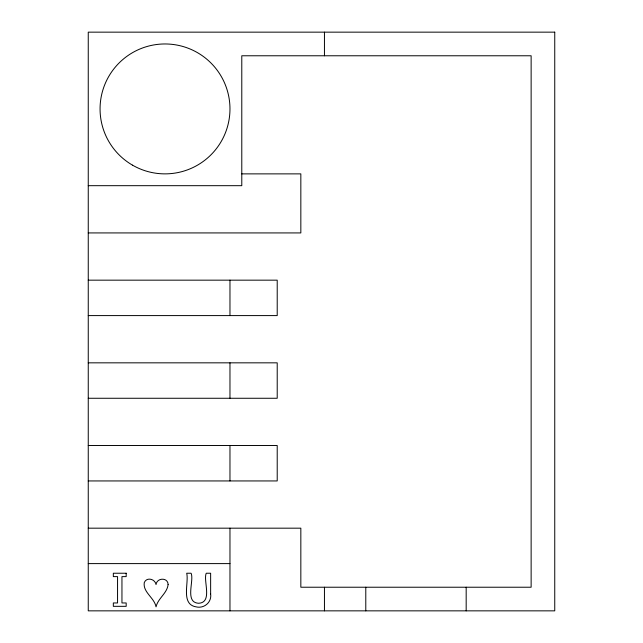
<?xml version="1.0" encoding="UTF-8"?>
<svg xmlns="http://www.w3.org/2000/svg" width="643" height="643" viewBox="0 0 643 643"><rect width="100%" height="100%" fill="white"/><g stroke="black" fill="none" stroke-linecap="round" stroke-linejoin="round"><path stroke-width="0.96" d="M241.784 173.875L300.836 173.875L300.836 232.927L88.252 232.927M88.252 185.682L241.784 185.682L241.784 55.772L531.134 55.772L531.134 587.228L300.836 587.228L300.836 528.176L88.252 528.176M88.252 280.163L277.213 280.163L277.213 315.592L88.252 315.592M88.252 362.837L277.213 362.837L277.213 398.266L88.252 398.266M88.252 445.511L277.213 445.511L277.213 480.94L88.252 480.94M88.252 563.606L229.969 563.606M466.175 587.228L466.175 610.85M365.787 587.228L365.787 610.85M324.45 32.15L324.45 55.772M324.45 587.228L324.45 610.85M229.969 280.163L229.969 315.592M229.969 362.837L229.969 398.266M229.969 445.511L229.969 480.94M229.969 528.176L229.969 610.85M210.639 593.883C211.973 602.282 203.976 608.929 195.93 606.831C180.57 604.179 189.106 582.614 186.695 573.235L191.1 573.235C194.387 580.605 184.364 602.539 198.655 603.271C212.97 602.499 202.979 580.661 206.242 573.235L210.639 573.235L210.639 593.883M168.112 584.527C167.18 593.32 157.921 598.32 156.04 606.871C154.408 597.733 142.674 592.251 144.289 582.526C146.652 576.779 155.164 578.901 156.04 584.567C156.763 577.663 167.944 577.173 168.112 584.527M554.748 32.15L88.252 32.15L88.252 610.85L554.748 610.85L554.748 32.15M126.181 573.235L113.329 573.235L113.329 576.61L117.556 576.61L117.556 602.957L113.329 602.957L113.329 606.333L126.181 606.333L126.181 602.957L121.953 602.957L121.953 576.61L126.181 576.61L126.181 573.235M132.538 165.171A64.959 64.959 0 0 0 229.969 108.916A64.959 64.959 0 0 0 132.538 52.662A64.959 64.959 0 0 0 132.538 165.171"/></g></svg>
